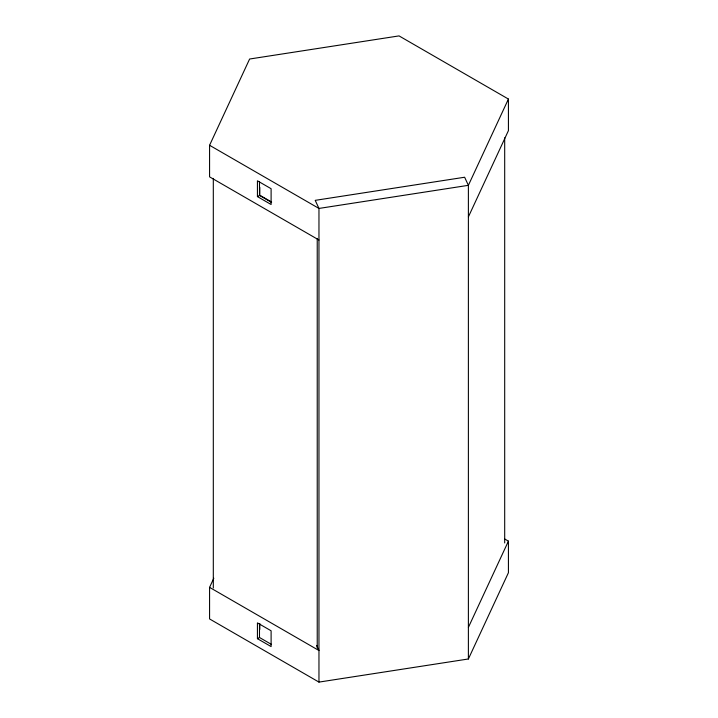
<?xml version="1.0" encoding="UTF-8"?>
<svg xmlns="http://www.w3.org/2000/svg" width="718" height="718" viewBox="0 0 718 718"><rect width="100%" height="100%" fill="white"/><g stroke="black" fill="none" stroke-linecap="round" stroke-linejoin="round"><path stroke-width="1.08" d="M318.963 240.018L209.575 176.861L209.575 145.287L249.613 59.02L399.037 35.9L508.425 99.057L508.425 130.631L468.387 216.899M504.557 538.904L508.425 541.139L508.425 572.713L468.387 658.98L318.963 682.1L209.575 618.943L209.575 587.369L213.811 578.232M508.425 99.057L468.387 185.325L468.387 658.98M468.387 627.406L508.425 541.139M257.43 196.597L271.108 204.495L271.108 188.708L257.43 180.81L257.43 196.597L259.485 195.413L271.332 202.252M257.43 638.679L271.108 646.577L271.108 630.79L257.43 622.892L257.43 638.679L259.485 637.494L271.332 644.342M209.575 145.287L318.963 208.435L468.387 185.325L464.636 177.238L315.211 200.349L318.963 208.435L318.963 682.1M271.646 202.072L259.799 195.233L259.799 187.335M209.575 587.369L318.963 650.526L316.62 645.464M504.691 137.802L504.691 542.952M317.23 238.403L317.23 648.022M259.799 623.502L259.799 629.417M259.485 181.735L259.485 195.413M259.485 623.816L259.485 637.494M213.309 178.405L213.309 588.033"/></g></svg>
